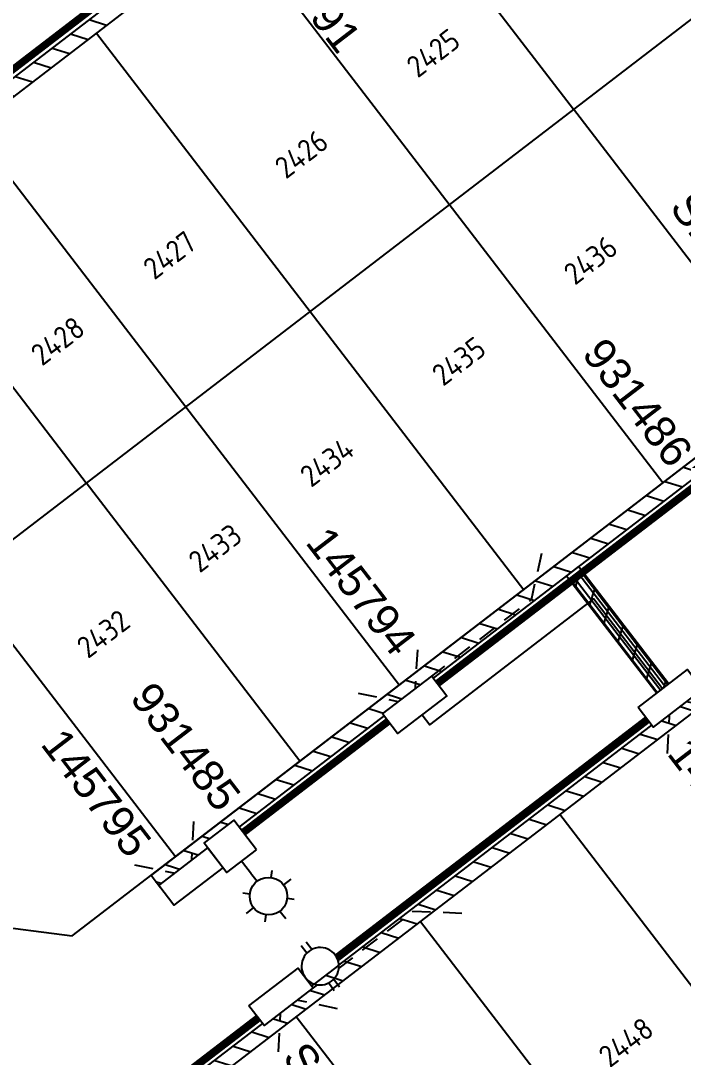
# Model space of a CAD drawing. Extents: x 296374 to 298792, y 6267790 to 6270844.
# Drawn here: x 298187.2 to 298240.1, y 6269901 to 6269983.7 of the extents above; entities that cross this region are included whole.
import ezdxf
from ezdxf.enums import TextEntityAlignment as Align

# ---------------------------------------------------------------- set-up
doc = ezdxf.new("R2010")
doc.units = 0
for name, pattern in [('Dash', [5, 3, -2]), ('IE Trench LV', [6.5, 5, -1.5]), ('Trench-Service', [1.5, 1, -0.5])]:
    doc.linetypes.add(name, pattern=pattern)
for name, color, linetype in [('_User_Equip_Easement', 7, 'Continuous'), ('_User_xref', 251, 'Continuous'), ('Duct_SP_NEW', 2, 'Continuous'), ('Equip_LV_NEW', 2, 'Continuous'), ('Equip_SP_SL_NEW', 2, 'Continuous'), ('Mains_LV_NEW_T84', 2, 'Continuous'), ('Mains_SL_NEW_R6', 2, 'Continuous'), ('Services_SP_NEW_UG', 7, 'Trench-Service'), ('SupportsUG_SP_LV_NEW', 2, 'Continuous'), ('SupportsUG_SP_LV_SL_NEW', 2, 'Continuous'), ('Trench_SP_NEW', 2, 'IE Trench LV'), ('UG_Details_SP_MISC', 7, 'Continuous'), ('X-Masterplan_LotLayout_P2$0$D-LO-Stage 24', 251, 'Continuous'), ('X-Masterplan_LotLayout_P2$0$D-RD-Stage24_BDY', 251, 'Continuous'), ('XR-600340-P4-CI-DESIGN (06032016)$0$GN-ANNO-TEXT-LOT24', 251, 'Continuous')]:
    doc.layers.add(name, color=color, linetype=linetype)
doc.styles.add('POLE_LABEL', font='arial.ttf')
doc.styles.add('SL_LABEL', font='arial.ttf')
doc.styles.get("Standard").update_dxf_attribs({"font": 'arial.ttf'})
doc.styles.add('XR-600340-P4-CI-DESIGN (06032016)$0$CDD_AN-ISOCP', font='isocp.shx')
doc.linetypes.add('Cable 4', pattern='A,5.25,-0.1,["o",Standard,S=2,R=0,X=1.2,Y=-0.7],-4', length=9.35)
doc.linetypes.add('Cable New UG', pattern='A,7,-0.25,["x",Standard,S=2,R=0,X=0.2,Y=-0.8],-2.1', length=9.35)
pattern_1 = [(162.4963, (298226.3864, 6269882.092), (-0.45837, -1.453435), [])]

# ---------------------------------------------------------------- blocks, each defined once
blk = doc.blocks.new('XR-600340-P4-CI-DESIGN (06032016)')
at = {"layer": 'XR-600340-P4-CI-DESIGN (06032016)$0$GN-ANNO-TEXT-LOT24', "linetype": 'ByBlock', "char_height": 1.75, "attachment_point": 5, "rotation": 37.45421, "style": 'XR-600340-P4-CI-DESIGN (06032016)$0$CDD_AN-ISOCP'}
for s, insert in [('2425', (298220.156, 6269981.143)), ('2426', (298209.643, 6269973.078)), ('2427', (298199.131, 6269965.012)), ('2436', (298232.71, 6269964.614)), ('2428', (298190.205, 6269958.164)), ('2435', (298222.198, 6269956.548)), ('2434', (298211.686, 6269948.483)), ('2433', (298202.76, 6269941.635)), ('2432', (298193.835, 6269934.787)), ('2448', (298235.54, 6269902.197))]:
    blk.add_mtext(s, dxfattribs=dict(at, insert=insert))
blk = doc.blocks.new('X-Masterplan_LotLayout_P2')
at = {"layer": 'X-Masterplan_LotLayout_P2$0$D-LO-Stage 24'}
for p, q in [((298272.499, 6270008.222), (298170.34, 6269929.841)), ((298214.307, 6269998.867), (298231.352, 6269976.652)), ((298221.434, 6269969.043), (298204.39, 6269991.258)), ((298193.282, 6269982.736), (298210.327, 6269960.521)), ((298248.396, 6269954.438), (298231.352, 6269976.652)), ((298183.365, 6269975.127), (298200.41, 6269952.912)), ((298175.431, 6269969.04), (298192.476, 6269946.825)), ((298238.478, 6269946.828), (298221.434, 6269969.043)), ((298210.327, 6269960.521), (298227.371, 6269938.306)), ((298200.41, 6269952.912), (298217.454, 6269930.697)), ((298209.52, 6269924.61), (298192.476, 6269946.825)), ((298182.558, 6269939.216), (298199.603, 6269917.001)), ((298247.3, 6269898.138), (298230.256, 6269920.353)), ((298219.148, 6269911.831), (298236.193, 6269889.616)), ((298226.275, 6269882.007), (298209.231, 6269904.222))]:
    blk.add_line(p, q, dxfattribs=at)
at = {"layer": 'X-Masterplan_LotLayout_P2$0$D-RD-Stage24_BDY'}
for points in [[(298170.34, 6269929.841), (298184.341, 6269911.594), (298191.351, 6269910.67), (298285.576, 6269982.964), (298286.499, 6269989.974), (298272.499, 6270008.222), (298258.498, 6270026.47), (298251.487, 6270027.393), (298157.263, 6269955.1), (298156.34, 6269948.089)], [(298201.091, 6269897.976), (298295.315, 6269970.27), (298302.326, 6269969.347), (298330.327, 6269932.851), (298329.404, 6269925.84), (298235.179, 6269853.547), (298228.169, 6269854.47), (298200.168, 6269890.966)]]:
    blk.add_lwpolyline(points, close=True, dxfattribs=at)
blk = doc.blocks.new('LV_UG_LINKS_OPEN_NEW')
blk.add_wipeout([(-1.168, 0.932), (-1.275, 0.778), (-1.363, 0.612), (-1.429, 0.436), (-1.472, 0.254), (-1.492, 0.067), (-1.489, -0.12), (-1.462, -0.306), (-1.412, -0.487), (-1.34, -0.66), (-1.247, -0.823), (-1.134, -0.973), (-1.003, -1.107), (-0.857, -1.224), (-0.696, -1.322), (-0.525, -1.399), (-0.346, -1.453), (-0.161, -1.485), (0.026, -1.494), (0.213, -1.479), (0.397, -1.44), (0.574, -1.379), (0.743, -1.296), (0.899, -1.193), (1.042, -1.071), (1.168, -0.932), (1.275, -0.778), (1.363, -0.612), (1.429, -0.436), (1.472, -0.254), (1.492, -0.067), (1.489, 0.12), (1.462, 0.306), (1.412, 0.487), (1.34, 0.66), (1.247, 0.823), (1.134, 0.973), (1.003, 1.107), (0.857, 1.224), (0.696, 1.322), (0.525, 1.399), (0.346, 1.453), (0.161, 1.485), (-0.026, 1.494), (-0.213, 1.479), (-0.397, 1.44), (-0.574, 1.379), (-0.743, 1.296), (-0.899, 1.193), (-1.042, 1.071)])
for p, q in [((-0.249, 1.473), (-0.249, 2.22)), ((0.249, 1.473), (0.249, 2.22)), ((-0.249, -1.473), (-0.249, -2.22)), ((0.249, -1.473), (0.249, -2.22))]:
    blk.add_line(p, q)
blk.add_lwpolyline([(1.494, 0, 1), (-1.494, 0, 1)], format="xyb", close=True)
for tag, p, flags in [('Z', (0, 0), 1), ('ORIENTATION', (0, 0), 9), ('USAGE', (0, -0.2), 9), ('NOTES', (0, -0.4), 9)]:
    blk.add_attdef(tag, p, '', height=0.2, dxfattribs=dict(flags=flags))
blk = doc.blocks.new('*U102')
blk.add_line((0, 0), (0, 0))
at = {"style": 'SL_LABEL', "flags": 9}
for tag, height, p in [('ASSET_NUM', 2.5, (2, 2)), ('STREET_CODE', 0.2, (0, -0.2))]:
    blk.add_attdef(tag, text='', height=height, dxfattribs=at).set_placement(p, align=Align.MIDDLE_LEFT)
for tag, p, flags in [('Z', (0, 0), 1), ('OPERATED_BY', (0, -9.607), 9)]:
    blk.add_attdef(tag, p, '', height=0.2, dxfattribs=dict(flags=flags))
at = {"flags": 9}
for tag, p in [('CONSTRUCTED_VOLTAGE', (0, -0.4)), ('CONTROL_TYPE', (0, -0.6)), ('LANTERN_PURPOSE', (0, -0.8)), ('OPERATING_VOLTAGE', (0, -1.4)), ('ORIENTATION', (0, -1.6)), ('LANTERN_TYPE', (0, -1)), ('NO_PHASES', (0, -1.2)), ('OWNED_BY', (0, -1.8)), ('STATE', (0, -2)), ('CEXIST', (0, -2.4)), ('USAGE', (0, -2.2)), ('CNEW', (0, -2.6)), ('CNUMBER', (0, -2.8)), ('CREMOVE', (0, -3)), ('CREPLACE', (0, -3.2)), ('LKINGHEIGHT', (0, -3.4)), ('LBRACKET', (0, -3.6)), ('MAINTAINED_BY', (0, -9.863))]:
    blk.add_attdef(tag, text='', height=0.2, dxfattribs=at).set_placement(p, align=Align.MIDDLE_LEFT)
blk.add_wipeout([(0.907, -8.703), (-0.626, -8.067), (-1.564, -6.698), (-0.928, -5.166), (0.43, -4.124), (1.973, -4.863), (2.912, -6.232), (2.276, -7.764)])
for p, q in [((0, 0), (0.519, -4.976)), ((1.973, -4.863), (1.619, -5.3)), ((-0.928, -5.166), (-0.491, -5.52)), ((2.912, -6.232), (2.166, -6.31)), ((-0.818, -6.62), (-1.564, -6.698)), ((2.276, -7.764), (1.839, -7.41)), ((-0.626, -8.067), (-0.271, -7.63)), ((0.829, -7.957), (0.907, -8.703))]:
    blk.add_line(p, q)
blk.add_circle((0.674, -6.465), 1.5)
for tag, height, flags, p in [('LNUMBER', 2.5, 8, (1.2, -2.8)), ('LBRACKETVOCAB', 0.2, 9, (0, -3.8)), ('LCATEGORY', 0.2, 9, (0, -4)), ('LCHARGE1', 0.2, 9, (0, -4.2)), ('LCHARGE1PERCENT', 0.2, 9, (0, -4.4)), ('LCHARGE2', 0.2, 9, (0, -4.6)), ('LCHARGE2PERCENT', 0.2, 9, (0, -4.8)), ('LCHARGE3', 0.2, 9, (0, -5)), ('LCHARGE3PERCENT', 0.2, 9, (0, -5.2)), ('LEXIST', 0.2, 9, (0, -5.4)), ('LLAMP', 0.2, 9, (0, -5.6)), ('LLAMPVOCAB', 0.2, 9, (0, -5.8)), ('LMAST', 0.2, 9, (0, -6)), ('LMASTVOCAB', 0.2, 9, (0, -6.2)), ('LNEW', 0.2, 9, (0, -6.4)), ('LANTNUMBER', 0.2, 9, (0, -6.6)), ('LOUTREACH', 0.2, 9, (0, -7)), ('LOUTREACHVOCAB', 0.2, 9, (0, -7.2)), ('LRATECODE', 0.2, 9, (0, -7.4)), ('LREMOVE', 0.2, 9, (0, -7.6)), ('LREPLACE', 0.2, 9, (0, -7.8)), ('LTYPE', 0.2, 9, (0, -8)), ('LTYPEVOCAB', 0.2, 9, (0, -8.2)), ('SUBURB', 0.2, 9, (0, -8.6)), ('STREETNAME', 0.2, 9, (0, -8.8)), ('LEGEND', 0.2, 9, (0, -8.4)), ('LOCATION', 0.2, 9, (0, -9)), ('NOTES', 0.2, 9, (0, -9.2))]:
    blk.add_attdef(tag, text='', height=height, dxfattribs=dict(flags=flags)).set_placement(p, align=Align.MIDDLE_LEFT)
blk = doc.blocks.new('PILLAR_NEW')
for tag, height, flags, p in [('ASSET_NUM', 2.5, 8, (2, 4)), ('STREET_CODE', 0.2, 9, (1.5, 2)), ('OWNED_BY', 0.2, 9, (1.5, 1.8)), ('OPERATED_BY', 0.2, 9, (1.5, 1.6))]:
    blk.add_attdef(tag, text='', height=height, dxfattribs=dict(flags=flags)).set_placement(p, align=Align.MIDDLE_LEFT)
blk.add_wipeout([(-2.475, 0.99), (2.475, 0.99), (2.475, -0.99), (-2.475, -0.99)])
at = {"lineweight": -3}
blk.add_lwpolyline([(-2.475, 0.99), (2.475, 0.99), (2.475, -0.99), (-2.475, -0.99)], close=True, dxfattribs=at)
for tag, flags, p in [('STATE', 9, (1.5, 1.2)), ('SUPPORT_TYPE', 9, (1.5, 1)), ('USAGE', 9, (1.5, 0.8)), ('MAINTAINED_BY', 9, (1.5, 1.4)), ('SUBURB', 9, (1.5, 0.2)), ('STREETNAME', 9, (1.5, 0)), ('LEGEND', 9, (1.5, 0.6)), ('PARENT', 9, (1.5, 0.4)), ('Z', 1, (1.5, -0.6)), ('LOCATION', 9, (1.5, -0.2)), ('NOTES', 9, (1.5, -0.4))]:
    blk.add_attdef(tag, text='', height=0.2, dxfattribs=dict(flags=flags)).set_placement(p, align=Align.MIDDLE_LEFT)
blk = doc.blocks.new('COLUMN_NEW')
for tag, height, flags, p in [('ASSET_NUM', 2.5, 8, (2, 2)), ('LOCATION', 0.2, 9, (1.5, -2.2)), ('NOTES', 0.2, 9, (1.5, -2.4)), ('Z', 0.2, 1, (1.5, -2.8)), ('LABEL_ALIGNMENT', 0.2, 9, (1.5, -2.6))]:
    blk.add_attdef(tag, text='', height=height, dxfattribs=dict(flags=flags)).set_placement(p, align=Align.MIDDLE_LEFT)
blk.add_wipeout([(-1.485, -1.485), (1.485, -1.485), (1.485, 1.485), (-1.485, 1.485)])
at = {"lineweight": -3}
blk.add_lwpolyline([(-1.485, -1.485), (1.485, -1.485), (1.485, 1.485), (-1.485, 1.485)], close=True, dxfattribs=at)
at = {"style": 'POLE_LABEL', "flags": 9}
blk.add_attdef('STRUCTURE_PLANT_NUMBER', text='', height=0.2, dxfattribs=at).set_placement((1.5, 0.242), align=Align.MIDDLE_LEFT)
at = {"flags": 9}
for tag, p in [('STREET_CODE', (1.5, 0)), ('OWNED_BY', (1.5, -0.4)), ('OPERATED_BY', (1.5, -0.6)), ('COLUMN_TYPE', (1.5, -0.2)), ('MAINTAINED_BY', (1.5, -0.8)), ('STATE', (1.5, -1)), ('USAGE', (1.5, -1.2)), ('LEGEND', (1.5, -1.4)), ('PARENT', (1.5, -1.6)), ('SUBURB', (1.5, -1.8)), ('STREETNAME', (1.5, -2))]:
    blk.add_attdef(tag, text='', height=0.2, dxfattribs=at).set_placement(p, align=Align.MIDDLE_LEFT)

msp = doc.modelspace()

# ---------------------------------------------------------------- hatches: boundary and pattern name
at = {"layer": '_User_Equip_Easement'}
h = msp.add_hatch(dxfattribs=at)
h.set_pattern_fill('ANSI31', color=256, scale=0.48, angle=169.9977654)
h.set_pattern_definition([(252.4972, (298282.234, 6269825.7671), (1.453442, -0.458346), [])])
h.paths.add_polyline_path([(298230.80057, 6269939.4218), (298239.07906, 6269928.63106), (298240.03112, 6269929.36153), (298231.75263, 6269940.15226)])

# ---------------------------------------------------------------- linework, layer by layer
at = {"layer": '_User_Equip_Easement', "linetype": 'Continuous', "flags": 128}
msp.add_lwpolyline([(298230.80057, 6269939.4218), (298239.07948, 6269928.63138), (298240.03154, 6269929.36185), (298231.75263, 6269940.15226)], close=True, dxfattribs=at)
at = {"layer": 'Duct_SP_NEW', "lineweight": -3}
for p, q in [((298231.99189, 6269939.70903), (298231.57933, 6269939.3925)), ((298231.99189, 6269939.70903), (298239.62607, 6269929.75898)), ((298231.16677, 6269939.07596), (298231.57933, 6269939.3925)), ((298231.16677, 6269939.07596), (298238.80095, 6269929.12591)), ((298239.62607, 6269929.75898), (298239.21351, 6269929.44244)), ((298238.80095, 6269929.12591), (298239.21351, 6269929.44244))]:
    msp.add_line(p, q, dxfattribs=at)
at = {"layer": 'Mains_LV_NEW_T84', "linetype": 'Cable New UG', "lineweight": -3, "flags": 128}
for points in [[(298213.08968, 6270000.45371), (298174.21392, 6269970.62629)], [(298239.06662, 6269929.63389), (298264.74049, 6269949.33216)], [(298218.67113, 6269929.11055), (298219.88857, 6269927.52379), (298232.97939, 6269937.56771), (298239.06662, 6269929.63389)], [(298208.01952, 6269905.813), (298239.06662, 6269929.63389)], [(298200.82001, 6269915.41428), (298218.67113, 6269929.11055)], [(298199.21626, 6269899.0587), (298208.01952, 6269905.813)]]:
    msp.add_lwpolyline(points, dxfattribs=at)
at = {"layer": 'Mains_LV_NEW_T84', "linetype": 'Cable New UG', "lineweight": -3, "extrusion": (-5.66953e-09, -4.34995e-09, 1), "elevation": -0.02896, "flags": 128}
msp.add_lwpolyline([(298218.67113, 6269929.11055), (298249.61306, 6269952.85075)], dxfattribs=at)
at = {"layer": 'Mains_SL_NEW_R6', "linetype": 'Cable 4', "elevation": 0, "flags": 128}
msp.add_lwpolyline([(298200.82001, 6269915.41428), (298199.51093, 6269914.40989)], dxfattribs=at)
at = {"layer": 'Services_SP_NEW_UG', "linetype": 'Dash', "lineweight": -3, "ltscale": 0.5, "elevation": 0, "flags": 128}
for points in [[(298218.67113, 6269929.11055), (298220.03211, 6269931.40259), (298227.98578, 6269937.50504), (298228.84411, 6269941.31467)], [(298214.16654, 6269930.05329), (298218.67113, 6269929.11055), (298218.92683, 6269933.70563)], [(298243.57121, 6269928.69115), (298239.06662, 6269929.63389), (298238.81091, 6269925.03881)], [(298196.31542, 6269916.35702), (298200.82001, 6269915.41428), (298201.07572, 6269920.00936)], [(298212.52395, 6269904.86735), (298208.01936, 6269905.81008), (298207.76365, 6269901.21501)]]:
    msp.add_lwpolyline(points, dxfattribs=at)
at = {"layer": 'Services_SP_NEW_UG', "linetype": 'Dash', "lineweight": -3, "ltscale": 0.5, "flags": 128}
msp.add_lwpolyline([(298222.44124, 6269912.47638), (298218.53928, 6269912.63367), (298210.58562, 6269906.53122), (298208.01936, 6269905.81008)], dxfattribs=at)
at = {"layer": 'Trench_SP_NEW', "linetype": 'IE Trench LV', "const_width": 0.5, "flags": 128}
for points in [[(298154.65416, 6269948.31122), (298155.66941, 6269956.01989), (298251.01108, 6270029.17078)], [(298282.48912, 6269978.45304), (298200.6374, 6269915.6523)]]:
    msp.add_lwpolyline(points, dxfattribs=at)
at = {"layer": 'Trench_SP_NEW', "linetype": 'IE Trench LV', "flags": 128}
msp.add_lwpolyline([(298289.96862, 6269968.31032, 0.5, 0.5, 0), (298208.20063, 6269905.57383, 0.5, 0.5, 0), (298199.49746, 6269898.89632, 0.5, 0.5, 0), (298198.39027, 6269890.48953, 0.5, 0.5, 0), (298227.24881, 6269852.87657, 0.5, 0.5, 0), (298231.41187, 6269852.32829, 0, 0, 0)], format="xyseb", dxfattribs=at)
at = {"layer": 'UG_Details_SP_MISC', "lineweight": -3}
for p, q in [((298231.76974, 6269939.53859), (298231.57933, 6269939.3925)), ((298231.76974, 6269939.53859), (298231.57933, 6269939.3925)), ((298239.40392, 6269929.58854), (298231.76974, 6269939.53859)), ((298231.76974, 6269939.53859), (298231.76974, 6269939.53859)), ((298231.38892, 6269939.2464), (298231.57933, 6269939.3925)), ((298231.38892, 6269939.2464), (298231.57933, 6269939.3925)), ((298239.02309, 6269929.29635), (298231.38892, 6269939.2464)), ((298231.38892, 6269939.2464), (298231.38892, 6269939.2464)), ((298239.40392, 6269929.58854), (298239.21351, 6269929.44244)), ((298239.02309, 6269929.29635), (298239.21351, 6269929.44244))]:
    msp.add_line(p, q, dxfattribs=at)

# ---------------------------------------------------------------- block references
at = {"layer": '_User_xref', "color": 7}
msp.add_blockref('X-Masterplan_LotLayout_P2', (0, 0), dxfattribs=at)
at = {"layer": '_User_xref', "color": 6, "lineweight": -3}
msp.add_blockref('XR-600340-P4-CI-DESIGN (06032016)', (0, 0), dxfattribs=at)

# ---------------------------------------------------------------- next in the draw order: block references
at = {"layer": 'Equip_LV_NEW', "lineweight": -3, "extrusion": (-0.001675, 0.000220639, 0.999999), "rotation": 216.5712509735176}
msp.add_blockref('LV_UG_LINKS_OPEN_NEW', (298210.72385, 6269908.21193, 883.80519), dxfattribs=at)

# ---------------------------------------------------------------- next in the draw order: block references
at = {"layer": 'Equip_SP_SL_NEW', "linetype": 'Cable New UG', "lineweight": -3, "extrusion": (-6.91748e-08, -9.25798e-08, 1), "rotation": 31.54858459534901}
msp.add_blockref('*U102', (298203.05786, 6269919.003, -0.60135), dxfattribs=at)

# ---------------------------------------------------------------- next in the draw order: hatches: boundary and pattern name
at = {"layer": '_User_Equip_Easement'}
h = msp.add_hatch(dxfattribs=at)
h.set_pattern_fill('ANSI31', color=256, scale=0.48, angle=80)
h.set_pattern_definition(pattern_1)
h.paths.add_polyline_path([(298251.1446, 6270028.64888), (298156.13808, 6269955.74924), (298155.14988, 6269948.24594), (298156.33961, 6269948.08925), (298157.26291, 6269955.09978), (298251.48074, 6270027.39424), (298258.49776, 6270026.47009), (298286.49902, 6269989.97448), (298285.57572, 6269982.96395), (298197.64154, 6269915.49101), (298198.37205, 6269914.53898), (298286.70055, 6269982.31449), (298287.75365, 6269990.31059), (298259.14725, 6270027.59491)])
h = msp.add_hatch(dxfattribs=at)
h.set_pattern_fill('ANSI31', color=256, scale=0.48, angle=80)
h.set_pattern_definition(pattern_1)
h.paths.add_polyline_path([(298294.97918, 6269971.52445), (298199.96614, 6269898.6257), (298198.91303, 6269890.62957), (298227.51943, 6269853.34525), (298235.51556, 6269852.29215), (298330.5286, 6269925.19089), (298331.5817, 6269933.18702), (298302.97531, 6269970.47135)])
h.paths.add_polyline_path([(298295.31529, 6269970.26982), (298302.32582, 6269969.34652), (298330.32707, 6269932.85091), (298329.40377, 6269925.84038), (298235.17945, 6269853.54678), (298228.16892, 6269854.47007), (298200.16766, 6269890.96568), (298201.09096, 6269897.97621)], flags=16)

# ---------------------------------------------------------------- next in the draw order: linework, layer by layer
at = {"layer": '_User_Equip_Easement', "linetype": 'Continuous', "flags": 128}
for points in [[(298197.64154, 6269915.49101), (298285.57572, 6269982.96395), (298286.49902, 6269989.97448), (298258.49776, 6270026.47009), (298251.48074, 6270027.39424), (298157.26291, 6269955.09978), (298156.33961, 6269948.08925), (298155.14988, 6269948.24594), (298156.13808, 6269955.74924), (298251.1446, 6270028.64888), (298259.14725, 6270027.59491), (298287.75365, 6269990.31059), (298286.70055, 6269982.31449), (298198.37205, 6269914.53898)], [(298199.96614, 6269898.6257), (298294.97918, 6269971.52445), (298302.97531, 6269970.47135), (298331.5817, 6269933.18702), (298330.5286, 6269925.19089), (298235.51556, 6269852.29215), (298227.51943, 6269853.34525), (298198.91303, 6269890.62957)], [(298201.09096, 6269897.97621), (298295.31529, 6269970.26982), (298302.32582, 6269969.34652), (298330.32707, 6269932.85091), (298329.40377, 6269925.84038), (298235.17945, 6269853.54678), (298228.16892, 6269854.47007), (298200.16766, 6269890.96568)]]:
    msp.add_lwpolyline(points, close=True, dxfattribs=at)

# ---------------------------------------------------------------- next in the draw order: block references
at = {"layer": 'SupportsUG_SP_LV_NEW', "lineweight": -3, "extrusion": (1.9461e-09, -2.53646e-09, 1)}
ref = msp.add_blockref('PILLAR_NEW', (298249.61306, 6269952.85075, -0.01532), dxfattribs=dict(at, rotation=37.49722231136185))
ref.add_attrib('ASSET_NUM', 'S145793', dxfattribs={"layer": '0', "height": 2.5, "rotation": 307.4972224}).set_placement((298239.92533, 6269969.54961, -0.01532), align=Align.MIDDLE_LEFT)
ref = msp.add_blockref('PILLAR_NEW', (298218.67113, 6269929.11055, -0.01532), dxfattribs=dict(at, rotation=37.49722231136185))
ref.add_attrib('ASSET_NUM', '145794', dxfattribs={"layer": '0', "height": 2.5, "rotation": 307.4972224}).set_placement((298210.87848, 6269942.82577, -0.01532), align=Align.MIDDLE_LEFT)
ref = msp.add_blockref('PILLAR_NEW', (298239.06662, 6269929.63389, -0.01532), dxfattribs=dict(at, rotation=37.49722231136185))
ref.add_attrib('ASSET_NUM', '145790', dxfattribs={"layer": '0', "height": 2.5, "rotation": 307.4972224}).set_placement((298239.72452, 6269925.97547, -0.01532), align=Align.MIDDLE_LEFT)
ref = msp.add_blockref('PILLAR_NEW', (298200.82001, 6269915.41428, -0.01532), dxfattribs=dict(at, rotation=37.49722231136185))
ref.add_attrib('ASSET_NUM', '145795', dxfattribs={"layer": '0', "height": 2.5, "rotation": 307.4972224}).set_placement((298189.74974, 6269926.72342, -0.01532), align=Align.MIDDLE_LEFT)
ref = msp.add_blockref('PILLAR_NEW', (298208.01936, 6269905.81008, -0.01532), dxfattribs=dict(at, rotation=37.49722231136185))
ref.add_attrib('ASSET_NUM', 'S145789', dxfattribs={"layer": '0', "height": 2.5, "rotation": 307.4972224}).set_placement((298209.03032, 6269901.704, -0.01532), align=Align.MIDDLE_LEFT)
at = {"layer": 'SupportsUG_SP_LV_SL_NEW', "extrusion": (6.89606e-08, 9.24155e-08, 1)}
ref = msp.add_blockref('COLUMN_NEW', (298203.92605, 6269993.42292, 0.60001), dxfattribs=dict(at, rotation=127.4972223973504))
ref.add_attrib('ASSET_NUM', '931491', dxfattribs={"layer": '0', "extrusion": (6.89606e-08, 9.24155e-08, 1), "height": 2.5, "rotation": 307.4972224}).set_placement((298206.48428, 6269990.92502, 0.60001), align=Align.MIDDLE_LEFT)

# ---------------------------------------------------------------- next in the draw order: block references
ref = msp.add_blockref('COLUMN_NEW', (298242.91253, 6269947.70977, 0.60001), dxfattribs=dict(at, rotation=127.4972223973504))
ref.add_attrib('ASSET_NUM', '931486', dxfattribs={"layer": '0', "extrusion": (6.89606e-08, 9.24155e-08, 1), "height": 2.5, "rotation": 307.4972224}).set_placement((298232.93051, 6269957.87609, 0.60001), align=Align.MIDDLE_LEFT)
ref = msp.add_blockref('COLUMN_NEW', (298203.96181, 6269917.82483, 0.6), dxfattribs=dict(at, rotation=127.4972223973504))
ref.add_attrib('ASSET_NUM', '931485', dxfattribs={"layer": '0', "extrusion": (6.89606e-08, 9.24155e-08, 1), "height": 2.5, "rotation": 307.4972224}).set_placement((298196.87551, 6269930.41349, 0.6), align=Align.MIDDLE_LEFT)

doc.saveas('drawing.dxf')
